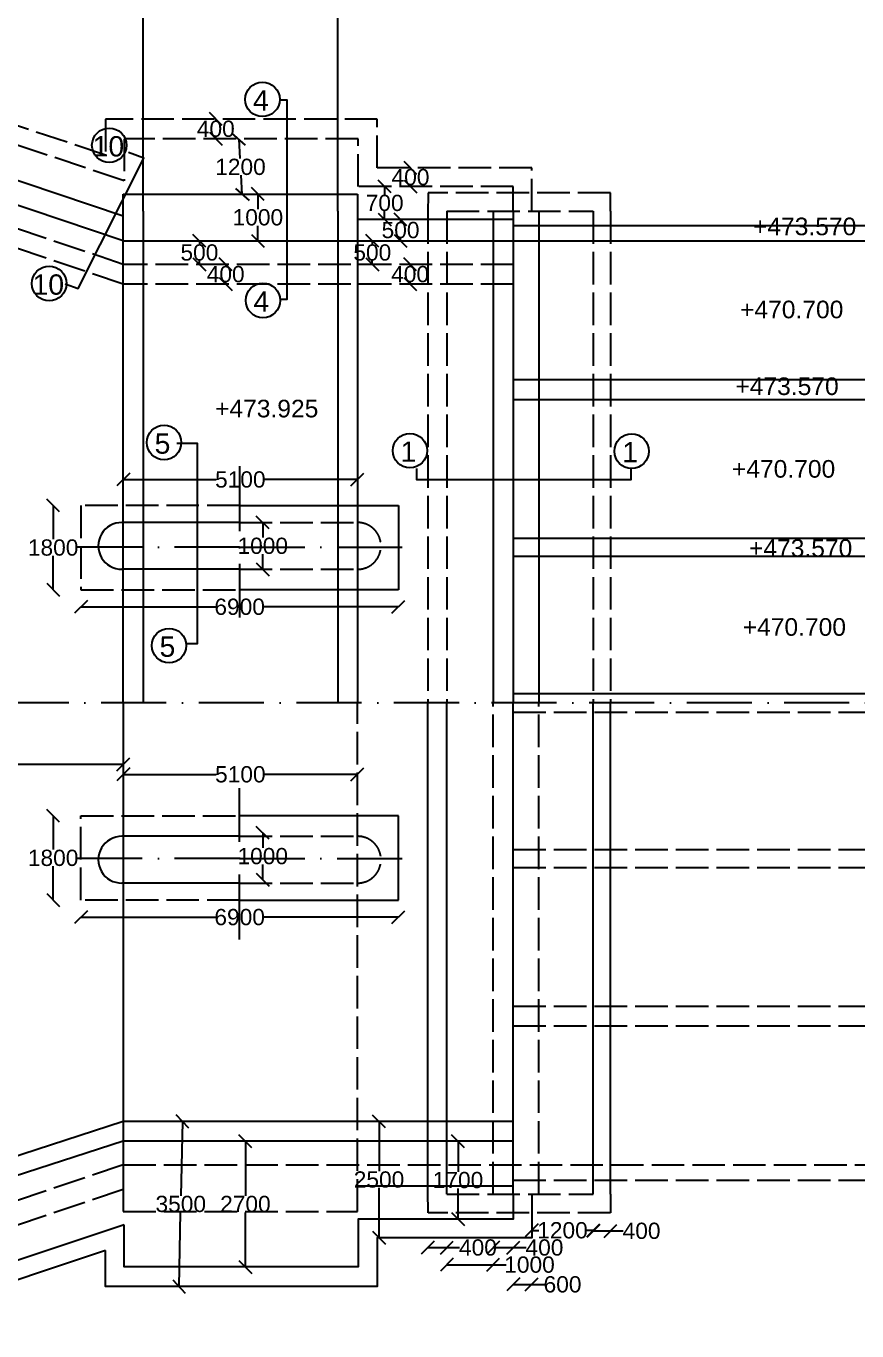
# Model space of a CAD drawing. Header units: millimetres. Extents: x 5124 to 6568637, y 2311 to 91879094.
# Drawn here: x 3345219 to 3351350, y 45935389 to 45945019 of the extents above; entities that cross this region are included whole.
import ezdxf

# ---------------------------------------------------------------- set-up
doc = ezdxf.new("R2010")
doc.units = ezdxf.units.MM
doc.header["$MEASUREMENT"] = 0
doc.linetypes.add('ACAD_ISO02W100', pattern=[15, 12, -3])
doc.linetypes.add('ACAD_ISO10W100', pattern=[18, 12, -3, 0, -3])
for name, color, linetype in [('DIMENSION', 7, 'Continuous'), ('DRAWING', 7, 'Continuous'), ('TEXT', 7, 'Continuous')]:
    doc.layers.add(name, color=color, linetype=linetype)
doc.styles.get("Standard").update_dxf_attribs({"font": 'arial.ttf', "height": 120})
doc.dimstyles.get("Standard").update_dxf_attribs({"dimtxt": 200, "dimasz": 110, "dimexe": 0.18, "dimexo": 0.0625, "dimgap": 0.09, "dimtad": 0, "dimtih": 1, "dimtoh": 1, "dimdec": 0, "dimzin": 0, "dimdsep": 46, "dimtxsty": 'Standard', "dimblk": 'OBLIQUE', "dimcen": 0.09, "dimse1": 1, "dimse2": 1, "dimadec": 0, "dimazin": 0, "dimtfac": 1, "dimtdec": 0, "dimtofl": 0, "dimtmove": 0, "dimatfit": 3, "dimfxl": 1, "dimtolj": 1, "dimtzin": 0, "dimarcsym": 0})

# ---------------------------------------------------------------- blocks, each defined once
blk = doc.blocks.new('_Oblique')
at = {"color": 0, "linetype": 'ByBlock', "lineweight": -2}
blk.add_line((-0.5, -0.5), (0.5, 0.5), dxfattribs=at)
blk = doc.blocks.new('*D137')
at = {"layer": 'Defpoints', "color": 0, "transparency": 16777216}
for p in [(3346619, 45944333.3), (3346631, 45944333.3), (3346631, 45944188.5)]:
    blk.add_point(p, dxfattribs=at)
at = {"layer": 'DIMENSION', "color": 0, "lineweight": -2, "transparency": 16777216}
for p, q in [((3346619, 45944333.3), (3346619, 45944322.2)), ((3346619, 45944188.5), (3346619, 45944199.5))]:
    blk.add_line(p, q, dxfattribs=at)
at = {"layer": 'DIMENSION', "color": 0, "lineweight": -2, "transparency": 16777216, "xscale": 95, "yscale": 95, "zscale": 95}
for p, rotation in [((3346619, 45944333.3), 90), ((3346619, 45944188.5), 270)]:
    blk.add_blockref('_Oblique', p, dxfattribs=dict(at, rotation=rotation))
at = {"layer": 'DIMENSION', "color": 0, "transparency": 16777216, "insert": (3346619, 45944260.9), "char_height": 120, "attachment_point": 5}
blk.add_mtext('\\A1;400', dxfattribs=at)
blk = doc.blocks.new('*D138')
at = {"layer": 'Defpoints', "color": 0, "transparency": 16777216}
for p in [(3346856, 45944188.5), (3346882.5, 45943780), (3346814.4, 45943775.6)]:
    blk.add_point(p, dxfattribs=at)
at = {"layer": 'DIMENSION', "color": 0, "lineweight": -2, "transparency": 16777216}
for p, q in [((3346787.9, 45944184.1), (3346797.2, 45944041.2)), ((3346814.4, 45943775.6), (3346805.1, 45943918.5))]:
    blk.add_line(p, q, dxfattribs=at)
at = {"layer": 'DIMENSION', "color": 0, "lineweight": -2, "transparency": 16777216, "xscale": 95, "yscale": 95, "zscale": 95}
for p, rotation in [((3346787.9, 45944184.1), 93.71166165534072), ((3346814.4, 45943775.6), 273.7116616553407)]:
    blk.add_blockref('_Oblique', p, dxfattribs=dict(at, rotation=rotation))
at = {"layer": 'DIMENSION', "color": 0, "transparency": 16777216, "insert": (3346801.1, 45943979.8), "char_height": 120, "attachment_point": 5}
blk.add_mtext('\\A1;1200', dxfattribs=at)
blk = doc.blocks.new('*D139')
at = {"layer": 'Defpoints', "color": 0, "transparency": 16777216}
for p in [(3346929.5, 45943780), (3346929.5, 45943434.8), (3346929.5, 45943434.8)]:
    blk.add_point(p, dxfattribs=at)
at = {"layer": 'DIMENSION', "color": 0, "lineweight": -2, "transparency": 16777216}
for p, q in [((3346929.5, 45943780), (3346929.5, 45943668.8)), ((3346929.5, 45943434.8), (3346929.5, 45943546.1))]:
    blk.add_line(p, q, dxfattribs=at)
at = {"layer": 'DIMENSION', "color": 0, "lineweight": -2, "transparency": 16777216, "xscale": 95, "yscale": 95, "zscale": 95}
for p, rotation in [((3346929.5, 45943780), 90), ((3346929.5, 45943434.8), 270)]:
    blk.add_blockref('_Oblique', p, dxfattribs=dict(at, rotation=rotation))
at = {"layer": 'DIMENSION', "color": 0, "transparency": 16777216, "insert": (3346929.5, 45943607.4), "char_height": 120, "attachment_point": 5}
blk.add_mtext('\\A1;1000', dxfattribs=at)
blk = doc.blocks.new('*D140')
at = {"layer": 'Defpoints', "color": 0, "transparency": 16777216}
for p in [(3346498, 45943434.8), (3346498, 45943260.8), (3346498, 45943260.8)]:
    blk.add_point(p, dxfattribs=at)
at = {"layer": 'DIMENSION', "color": 0, "lineweight": -2, "transparency": 16777216}
for p, q in [((3346498, 45943434.8), (3346498, 45943409.2)), ((3346498, 45943260.8), (3346498, 45943286.5))]:
    blk.add_line(p, q, dxfattribs=at)
at = {"layer": 'DIMENSION', "color": 0, "lineweight": -2, "transparency": 16777216, "xscale": 95, "yscale": 95, "zscale": 95}
for p, rotation in [((3346498, 45943434.8), 90), ((3346498, 45943260.8), 270)]:
    blk.add_blockref('_Oblique', p, dxfattribs=dict(at, rotation=rotation))
at = {"layer": 'DIMENSION', "color": 0, "transparency": 16777216, "insert": (3346498, 45943347.8), "char_height": 120, "attachment_point": 5}
blk.add_mtext('\\A1;500', dxfattribs=at)
blk = doc.blocks.new('*D141')
at = {"layer": 'Defpoints', "color": 0, "transparency": 16777216}
for p in [(3346692, 45943260.8), (3346692, 45943115.4), (3346692, 45943115.4)]:
    blk.add_point(p, dxfattribs=at)
at = {"layer": 'DIMENSION', "color": 0, "lineweight": -2, "transparency": 16777216}
for p, q in [((3346692, 45943260.8), (3346692, 45943249.5)), ((3346692, 45943115.4), (3346692, 45943126.8))]:
    blk.add_line(p, q, dxfattribs=at)
at = {"layer": 'DIMENSION', "color": 0, "lineweight": -2, "transparency": 16777216, "xscale": 95, "yscale": 95, "zscale": 95}
for p, rotation in [((3346692, 45943260.8), 90), ((3346692, 45943115.4), 270)]:
    blk.add_blockref('_Oblique', p, dxfattribs=dict(at, rotation=rotation))
at = {"layer": 'DIMENSION', "color": 0, "transparency": 16777216, "insert": (3346692, 45943188.1), "char_height": 120, "attachment_point": 5}
blk.add_mtext('\\A1;400', dxfattribs=at)
blk = doc.blocks.new('*D142')
at = {"layer": 'Defpoints', "color": 0, "transparency": 16777216}
for p in [(3348056, 45943972.7), (3348056, 45943972.7), (3348056, 45943835.3)]:
    blk.add_point(p, dxfattribs=at)
at = {"layer": 'DIMENSION', "color": 0, "lineweight": -2, "transparency": 16777216}
for p, q in [((3348056, 45943972.7), (3348056, 45943965.3)), ((3348056, 45943835.3), (3348056, 45943842.6))]:
    blk.add_line(p, q, dxfattribs=at)
at = {"layer": 'DIMENSION', "color": 0, "lineweight": -2, "transparency": 16777216, "xscale": 95, "yscale": 95, "zscale": 95}
for p, rotation in [((3348056, 45943972.7), 90), ((3348056, 45943835.3), 270)]:
    blk.add_blockref('_Oblique', p, dxfattribs=dict(at, rotation=rotation))
at = {"layer": 'DIMENSION', "color": 0, "transparency": 16777216, "insert": (3348056, 45943904), "char_height": 120, "attachment_point": 5}
blk.add_mtext('\\A1;400', dxfattribs=at)
blk = doc.blocks.new('*D143')
at = {"layer": 'Defpoints', "color": 0, "transparency": 16777216}
for p in [(3347774.5, 45943835.3), (3347774.5, 45943592.1), (3347865, 45943592.1)]:
    blk.add_point(p, dxfattribs=at)
at = {"layer": 'DIMENSION', "color": 0, "lineweight": -2, "transparency": 16777216}
for p, q in [((3347865, 45943835.3), (3347865, 45943775)), ((3347865, 45943592.1), (3347865, 45943652.3))]:
    blk.add_line(p, q, dxfattribs=at)
at = {"layer": 'DIMENSION', "color": 0, "lineweight": -2, "transparency": 16777216, "xscale": 95, "yscale": 95, "zscale": 95}
for p, rotation in [((3347865, 45943835.3), 90), ((3347865, 45943592.1), 270)]:
    blk.add_blockref('_Oblique', p, dxfattribs=dict(at, rotation=rotation))
at = {"layer": 'DIMENSION', "color": 0, "transparency": 16777216, "insert": (3347865, 45943713.7), "char_height": 120, "attachment_point": 5}
blk.add_mtext('\\A1;700', dxfattribs=at)
blk = doc.blocks.new('*D144')
at = {"layer": 'Defpoints', "color": 0, "transparency": 16777216}
for p in [(3347982.5, 45943592.1), (3347982.5, 45943434.8), (3347982.5, 45943434.8)]:
    blk.add_point(p, dxfattribs=at)
at = {"layer": 'DIMENSION', "color": 0, "lineweight": -2, "transparency": 16777216}
for p, q in [((3347982.5, 45943592.1), (3347982.5, 45943574.8)), ((3347982.5, 45943434.8), (3347982.5, 45943452.1))]:
    blk.add_line(p, q, dxfattribs=at)
at = {"layer": 'DIMENSION', "color": 0, "lineweight": -2, "transparency": 16777216, "xscale": 95, "yscale": 95, "zscale": 95}
for p, rotation in [((3347982.5, 45943592.1), 90), ((3347982.5, 45943434.8), 270)]:
    blk.add_blockref('_Oblique', p, dxfattribs=dict(at, rotation=rotation))
at = {"layer": 'DIMENSION', "color": 0, "transparency": 16777216, "insert": (3347982.5, 45943513.4), "char_height": 120, "attachment_point": 5}
blk.add_mtext('\\A1;500', dxfattribs=at)
blk = doc.blocks.new('*D145')
at = {"layer": 'Defpoints', "color": 0, "transparency": 16777216}
for p in [(3347774, 45943434.8), (3347774, 45943260.8), (3347774, 45943260.8)]:
    blk.add_point(p, dxfattribs=at)
at = {"layer": 'DIMENSION', "color": 0, "lineweight": -2, "transparency": 16777216}
for p, q in [((3347774, 45943434.8), (3347774, 45943409.2)), ((3347774, 45943260.8), (3347774, 45943286.5))]:
    blk.add_line(p, q, dxfattribs=at)
at = {"layer": 'DIMENSION', "color": 0, "lineweight": -2, "transparency": 16777216, "xscale": 95, "yscale": 95, "zscale": 95}
for p, rotation in [((3347774, 45943434.8), 90), ((3347774, 45943260.8), 270)]:
    blk.add_blockref('_Oblique', p, dxfattribs=dict(at, rotation=rotation))
at = {"layer": 'DIMENSION', "color": 0, "transparency": 16777216, "insert": (3347774, 45943347.8), "char_height": 120, "attachment_point": 5}
blk.add_mtext('\\A1;500', dxfattribs=at)
blk = doc.blocks.new('*D146')
at = {"layer": 'Defpoints', "color": 0, "transparency": 16777216}
for p in [(3348053, 45943260.8), (3348053, 45943115.4), (3348053, 45943115.4)]:
    blk.add_point(p, dxfattribs=at)
at = {"layer": 'DIMENSION', "color": 0, "lineweight": -2, "transparency": 16777216}
for p, q in [((3348053, 45943260.8), (3348053, 45943249.5)), ((3348053, 45943115.4), (3348053, 45943126.8))]:
    blk.add_line(p, q, dxfattribs=at)
at = {"layer": 'DIMENSION', "color": 0, "lineweight": -2, "transparency": 16777216, "xscale": 95, "yscale": 95, "zscale": 95}
for p, rotation in [((3348053, 45943260.8), 90), ((3348053, 45943115.4), 270)]:
    blk.add_blockref('_Oblique', p, dxfattribs=dict(at, rotation=rotation))
at = {"layer": 'DIMENSION', "color": 0, "transparency": 16777216, "insert": (3348053, 45943188.1), "char_height": 120, "attachment_point": 5}
blk.add_mtext('\\A1;400', dxfattribs=at)
blk = doc.blocks.new('*D147')
at = {"layer": 'Defpoints', "color": 0, "transparency": 16777216}
for p in [(3345936.1, 45941689), (3347663.9, 45941689), (3347663.9, 45941672.5)]:
    blk.add_point(p, dxfattribs=at)
at = {"layer": 'DIMENSION', "color": 0, "lineweight": -2, "transparency": 16777216}
for p, q in [((3345936.1, 45941672.5), (3346620.9, 45941672.5)), ((3347663.9, 45941672.5), (3346979.1, 45941672.5))]:
    blk.add_line(p, q, dxfattribs=at)
at = {"layer": 'DIMENSION', "color": 0, "lineweight": -2, "transparency": 16777216, "xscale": 95, "yscale": 95, "zscale": 95, "rotation": 180}
blk.add_blockref('_Oblique', (3345936.1, 45941672.5), dxfattribs=at)
at = {"layer": 'DIMENSION', "color": 0, "lineweight": -2, "transparency": 16777216, "xscale": 95, "yscale": 95, "zscale": 95}
blk.add_blockref('_Oblique', (3347663.9, 45941672.5), dxfattribs=at)
at = {"layer": 'DIMENSION', "color": 0, "transparency": 16777216, "insert": (3346800, 45941672.5), "char_height": 120, "attachment_point": 5}
blk.add_mtext('\\A1;5100', dxfattribs=at)
blk = doc.blocks.new('*D148')
at = {"layer": 'Defpoints', "color": 0, "transparency": 16777216}
for p in [(3346965.5, 45941355.4), (3346965.5, 45941010.3), (3346965.5, 45941010.3)]:
    blk.add_point(p, dxfattribs=at)
at = {"layer": 'DIMENSION', "color": 0, "lineweight": -2, "transparency": 16777216}
for p, q in [((3346965.5, 45941355.4), (3346965.5, 45941244.2)), ((3346965.5, 45941010.3), (3346965.5, 45941121.5))]:
    blk.add_line(p, q, dxfattribs=at)
at = {"layer": 'DIMENSION', "color": 0, "lineweight": -2, "transparency": 16777216, "xscale": 95, "yscale": 95, "zscale": 95}
for p, rotation in [((3346965.5, 45941355.4), 90), ((3346965.5, 45941010.3), 270)]:
    blk.add_blockref('_Oblique', p, dxfattribs=dict(at, rotation=rotation))
at = {"layer": 'DIMENSION', "color": 0, "transparency": 16777216, "insert": (3346965.5, 45941182.8), "char_height": 120, "attachment_point": 5}
blk.add_mtext('\\A1;1000', dxfattribs=at)
blk = doc.blocks.new('*D149')
at = {"layer": 'Defpoints', "color": 0, "transparency": 16777216}
for p in [(3345623.8, 45941480.7), (3345418.5, 45940859.4), (3345623.8, 45940859.4)]:
    blk.add_point(p, dxfattribs=at)
at = {"layer": 'DIMENSION', "color": 0, "lineweight": -2, "transparency": 16777216}
for p, q in [((3345418.5, 45941480.7), (3345418.5, 45941231.4)), ((3345418.5, 45940859.4), (3345418.5, 45941108.7))]:
    blk.add_line(p, q, dxfattribs=at)
at = {"layer": 'DIMENSION', "color": 0, "lineweight": -2, "transparency": 16777216, "xscale": 95, "yscale": 95, "zscale": 95}
for p, rotation in [((3345418.5, 45941480.7), 90), ((3345418.5, 45940859.4), 270)]:
    blk.add_blockref('_Oblique', p, dxfattribs=dict(at, rotation=rotation))
at = {"layer": 'DIMENSION', "color": 0, "transparency": 16777216, "insert": (3345418.5, 45941170.1), "char_height": 120, "attachment_point": 5}
blk.add_mtext('\\A1;1800', dxfattribs=at)
blk = doc.blocks.new('*D150')
at = {"layer": 'Defpoints', "color": 0, "transparency": 16777216}
for p in [(3345623.8, 45940859.4), (3347966.1, 45940859.4), (3347966.1, 45940733)]:
    blk.add_point(p, dxfattribs=at)
at = {"layer": 'DIMENSION', "color": 0, "lineweight": -2, "transparency": 16777216}
for p, q in [((3345623.8, 45940733), (3346615.6, 45940733)), ((3347966.1, 45940733), (3346974.4, 45940733))]:
    blk.add_line(p, q, dxfattribs=at)
at = {"layer": 'DIMENSION', "color": 0, "lineweight": -2, "transparency": 16777216, "xscale": 95, "yscale": 95, "zscale": 95, "rotation": 180}
blk.add_blockref('_Oblique', (3345623.8, 45940733), dxfattribs=at)
at = {"layer": 'DIMENSION', "color": 0, "lineweight": -2, "transparency": 16777216, "xscale": 95, "yscale": 95, "zscale": 95}
blk.add_blockref('_Oblique', (3347966.1, 45940733), dxfattribs=at)
at = {"layer": 'DIMENSION', "color": 0, "transparency": 16777216, "insert": (3346795, 45940733), "char_height": 120, "attachment_point": 5}
blk.add_mtext('\\A1;6900', dxfattribs=at)
blk = doc.blocks.new('*D151')
at = {"layer": 'Defpoints', "color": 0, "transparency": 16777216}
for p in [(3345936.1, 45939496.5), (3347663.9, 45939496.5), (3347663.9, 45939496.5)]:
    blk.add_point(p, dxfattribs=at)
at = {"layer": 'DIMENSION', "color": 0, "lineweight": -2, "transparency": 16777216}
for p, q in [((3345936.1, 45939496.5), (3346620.9, 45939496.5)), ((3347663.9, 45939496.5), (3346979.1, 45939496.5))]:
    blk.add_line(p, q, dxfattribs=at)
at = {"layer": 'DIMENSION', "color": 0, "lineweight": -2, "transparency": 16777216, "xscale": 95, "yscale": 95, "zscale": 95, "rotation": 180}
blk.add_blockref('_Oblique', (3345936.1, 45939496.5), dxfattribs=at)
at = {"layer": 'DIMENSION', "color": 0, "lineweight": -2, "transparency": 16777216, "xscale": 95, "yscale": 95, "zscale": 95}
blk.add_blockref('_Oblique', (3347663.9, 45939496.5), dxfattribs=at)
at = {"layer": 'DIMENSION', "color": 0, "transparency": 16777216, "insert": (3346800, 45939496.5), "char_height": 120, "attachment_point": 5}
blk.add_mtext('\\A1;5100', dxfattribs=at)
blk = doc.blocks.new('*D152')
at = {"layer": 'Defpoints', "color": 0, "transparency": 16777216}
for p in [(3341880.8, 45940024.9), (3345936.1, 45940024.9), (3345936.1, 45939570)]:
    blk.add_point(p, dxfattribs=at)
at = {"layer": 'DIMENSION', "color": 0, "lineweight": -2, "transparency": 16777216}
for p, q in [((3341880.8, 45939570), (3343688.4, 45939570)), ((3345936.1, 45939570), (3344128.5, 45939570))]:
    blk.add_line(p, q, dxfattribs=at)
at = {"layer": 'DIMENSION', "color": 0, "lineweight": -2, "transparency": 16777216, "xscale": 95, "yscale": 95, "zscale": 95, "rotation": 180}
blk.add_blockref('_Oblique', (3341880.8, 45939570), dxfattribs=at)
at = {"layer": 'DIMENSION', "color": 0, "lineweight": -2, "transparency": 16777216, "xscale": 95, "yscale": 95, "zscale": 95}
blk.add_blockref('_Oblique', (3345936.1, 45939570), dxfattribs=at)
at = {"layer": 'DIMENSION', "color": 0, "transparency": 16777216, "insert": (3343908.5, 45939570), "char_height": 120, "attachment_point": 5}
blk.add_mtext('\\A1;12000', dxfattribs=at)
blk = doc.blocks.new('*D162')
at = {"layer": 'Defpoints', "color": 0, "transparency": 16777216}
for p in [(3346373, 45936934.3), (3346347, 45935716.5), (3346347.5, 45935716.5)]:
    blk.add_point(p, dxfattribs=at)
at = {"layer": 'DIMENSION', "color": 0, "lineweight": -2, "transparency": 16777216}
for p, q in [((3346373.5, 45936934.3), (3346361.8, 45936386.8)), ((3346347.5, 45935716.5), (3346359.2, 45936264))]:
    blk.add_line(p, q, dxfattribs=at)
at = {"layer": 'DIMENSION', "color": 0, "lineweight": -2, "transparency": 16777216, "xscale": 95, "yscale": 95, "zscale": 95}
for p, rotation in [((3346373.5, 45936934.3), 88.77696439411774), ((3346347.5, 45935716.5), 268.7769643941178)]:
    blk.add_blockref('_Oblique', p, dxfattribs=dict(at, rotation=rotation))
at = {"layer": 'DIMENSION', "color": 0, "transparency": 16777216, "insert": (3346360.5, 45936325.4), "char_height": 120, "attachment_point": 5}
blk.add_mtext('\\A1;3500', dxfattribs=at)
blk = doc.blocks.new('*D163')
at = {"layer": 'Defpoints', "color": 0, "transparency": 16777216}
for p in [(3346791, 45936788.9), (3346791, 45935861.2), (3346837.5, 45935861.2)]:
    blk.add_point(p, dxfattribs=at)
at = {"layer": 'DIMENSION', "color": 0, "lineweight": -2, "transparency": 16777216}
for p, q in [((3346837.5, 45936788.9), (3346837.5, 45936386.4)), ((3346837.5, 45935861.2), (3346837.5, 45936263.7))]:
    blk.add_line(p, q, dxfattribs=at)
at = {"layer": 'DIMENSION', "color": 0, "lineweight": -2, "transparency": 16777216, "xscale": 95, "yscale": 95, "zscale": 95}
for p, rotation in [((3346837.5, 45936788.9), 90), ((3346837.5, 45935861.2), 270)]:
    blk.add_blockref('_Oblique', p, dxfattribs=dict(at, rotation=rotation))
at = {"layer": 'DIMENSION', "color": 0, "transparency": 16777216, "insert": (3346837.5, 45936325.1), "char_height": 120, "attachment_point": 5}
blk.add_mtext('\\A1;2700', dxfattribs=at)
blk = doc.blocks.new('*D164')
at = {"layer": 'Defpoints', "color": 0, "transparency": 16777216}
for p in [(3347810.2, 45936934.3), (3347823.5, 45936934.3), (3347810.2, 45936077.1)]:
    blk.add_point(p, dxfattribs=at)
at = {"layer": 'DIMENSION', "color": 0, "lineweight": -2, "transparency": 16777216}
for p, q in [((3347823.5, 45936934.3), (3347823.5, 45936567.1)), ((3347823.5, 45936077.1), (3347823.5, 45936444.3))]:
    blk.add_line(p, q, dxfattribs=at)
at = {"layer": 'DIMENSION', "color": 0, "lineweight": -2, "transparency": 16777216, "xscale": 95, "yscale": 95, "zscale": 95}
for p, rotation in [((3347823.5, 45936934.3), 90), ((3347823.5, 45936077.1), 270)]:
    blk.add_blockref('_Oblique', p, dxfattribs=dict(at, rotation=rotation))
at = {"layer": 'DIMENSION', "color": 0, "transparency": 16777216, "insert": (3347823.5, 45936505.7), "char_height": 120, "attachment_point": 5}
blk.add_mtext('\\A1;2500', dxfattribs=at)
blk = doc.blocks.new('*D165')
at = {"layer": 'Defpoints', "color": 0, "transparency": 16777216}
for p in [(3348183.3, 45936788.9), (3348183.3, 45936214.4), (3348406.5, 45936214.4)]:
    blk.add_point(p, dxfattribs=at)
at = {"layer": 'DIMENSION', "color": 0, "lineweight": -2, "transparency": 16777216}
for p, q in [((3348406.5, 45936788.9), (3348406.5, 45936563)), ((3348406.5, 45936214.4), (3348406.5, 45936440.3))]:
    blk.add_line(p, q, dxfattribs=at)
at = {"layer": 'DIMENSION', "color": 0, "lineweight": -2, "transparency": 16777216, "xscale": 95, "yscale": 95, "zscale": 95}
for p, rotation in [((3348406.5, 45936788.9), 90), ((3348406.5, 45936214.4), 270)]:
    blk.add_blockref('_Oblique', p, dxfattribs=dict(at, rotation=rotation))
at = {"layer": 'DIMENSION', "color": 0, "transparency": 16777216, "insert": (3348406.5, 45936501.7), "char_height": 120, "attachment_point": 5}
blk.add_mtext('\\A1;1700', dxfattribs=at)
blk = doc.blocks.new('*D166')
at = {"layer": 'Defpoints', "color": 0, "transparency": 16777216}
for p in [(3348183.3, 45936397.3), (3348323.6, 45936397.3), (3348323.6, 45936004)]:
    blk.add_point(p, dxfattribs=at)
at = {"layer": 'DIMENSION', "color": 0, "lineweight": -2, "transparency": 16777216}
for p, q in [((3348183.3, 45936004), (3348323.6, 45936004)), ((3348323.6, 45936004), (3348418.6, 45936004))]:
    blk.add_line(p, q, dxfattribs=at)
at = {"layer": 'DIMENSION', "color": 0, "lineweight": -2, "transparency": 16777216, "xscale": 95, "yscale": 95, "zscale": 95, "rotation": 180}
blk.add_blockref('_Oblique', (3348183.3, 45936004), dxfattribs=at)
at = {"layer": 'DIMENSION', "color": 0, "lineweight": -2, "transparency": 16777216, "xscale": 95, "yscale": 95, "zscale": 95}
blk.add_blockref('_Oblique', (3348323.6, 45936004), dxfattribs=at)
at = {"layer": 'DIMENSION', "color": 0, "transparency": 16777216, "insert": (3348553.4, 45936004), "char_height": 120, "attachment_point": 5}
blk.add_mtext('\\A1;400', dxfattribs=at)
blk = doc.blocks.new('*D167')
at = {"layer": 'Defpoints', "color": 0, "transparency": 16777216}
for p in [(3348323.6, 45936397.3), (3348665.7, 45936397.3), (3348665.7, 45935877.5)]:
    blk.add_point(p, dxfattribs=at)
at = {"layer": 'DIMENSION', "color": 0, "lineweight": -2, "transparency": 16777216}
for p, q in [((3348323.6, 45935877.5), (3348665.7, 45935877.5)), ((3348665.7, 45935877.5), (3348760.7, 45935877.5))]:
    blk.add_line(p, q, dxfattribs=at)
at = {"layer": 'DIMENSION', "color": 0, "lineweight": -2, "transparency": 16777216, "xscale": 95, "yscale": 95, "zscale": 95, "rotation": 180}
blk.add_blockref('_Oblique', (3348323.6, 45935877.5), dxfattribs=at)
at = {"layer": 'DIMENSION', "color": 0, "lineweight": -2, "transparency": 16777216, "xscale": 95, "yscale": 95, "zscale": 95}
blk.add_blockref('_Oblique', (3348665.7, 45935877.5), dxfattribs=at)
at = {"layer": 'DIMENSION', "color": 0, "transparency": 16777216, "insert": (3348934.1, 45935877.5), "char_height": 120, "attachment_point": 5}
blk.add_mtext('\\A1;1000', dxfattribs=at)
blk = doc.blocks.new('*D168')
at = {"layer": 'Defpoints', "color": 0, "transparency": 16777216}
for p in [(3348665.7, 45936397.3), (3348814.7, 45936397.3), (3348814.7, 45936004)]:
    blk.add_point(p, dxfattribs=at)
at = {"layer": 'DIMENSION', "color": 0, "lineweight": -2, "transparency": 16777216}
for p, q in [((3348665.7, 45936004), (3348814.7, 45936004)), ((3348814.7, 45936004), (3348909.7, 45936004))]:
    blk.add_line(p, q, dxfattribs=at)
at = {"layer": 'DIMENSION', "color": 0, "lineweight": -2, "transparency": 16777216, "xscale": 95, "yscale": 95, "zscale": 95, "rotation": 180}
blk.add_blockref('_Oblique', (3348665.7, 45936004), dxfattribs=at)
at = {"layer": 'DIMENSION', "color": 0, "lineweight": -2, "transparency": 16777216, "xscale": 95, "yscale": 95, "zscale": 95}
blk.add_blockref('_Oblique', (3348814.7, 45936004), dxfattribs=at)
at = {"layer": 'DIMENSION', "color": 0, "transparency": 16777216, "insert": (3349044.6, 45936004), "char_height": 120, "attachment_point": 5}
blk.add_mtext('\\A1;400', dxfattribs=at)
blk = doc.blocks.new('*D169')
at = {"layer": 'Defpoints', "color": 0, "transparency": 16777216}
for p in [(3348814.7, 45936214.4), (3348950.1, 45936214.4), (3348950.1, 45935732)]:
    blk.add_point(p, dxfattribs=at)
at = {"layer": 'DIMENSION', "color": 0, "lineweight": -2, "transparency": 16777216}
for p, q in [((3348814.7, 45935732), (3348950.1, 45935732)), ((3348950.1, 45935732), (3349045.1, 45935732))]:
    blk.add_line(p, q, dxfattribs=at)
at = {"layer": 'DIMENSION', "color": 0, "lineweight": -2, "transparency": 16777216, "xscale": 95, "yscale": 95, "zscale": 95, "rotation": 180}
blk.add_blockref('_Oblique', (3348814.7, 45935732), dxfattribs=at)
at = {"layer": 'DIMENSION', "color": 0, "lineweight": -2, "transparency": 16777216, "xscale": 95, "yscale": 95, "zscale": 95}
blk.add_blockref('_Oblique', (3348950.1, 45935732), dxfattribs=at)
at = {"layer": 'DIMENSION', "color": 0, "transparency": 16777216, "insert": (3349177.9, 45935732), "char_height": 120, "attachment_point": 5}
blk.add_mtext('\\A1;600', dxfattribs=at)
blk = doc.blocks.new('*D170')
at = {"layer": 'Defpoints', "color": 0, "transparency": 16777216}
for p in [(3349404.6, 45936397.3), (3348950.1, 45936077.1), (3349404.6, 45936131)]:
    blk.add_point(p, dxfattribs=at)
at = {"layer": 'DIMENSION', "color": 0, "lineweight": -2, "transparency": 16777216}
for p, q in [((3348950.1, 45936131), (3349003.9, 45936131)), ((3349404.6, 45936131), (3349350.8, 45936131))]:
    blk.add_line(p, q, dxfattribs=at)
at = {"layer": 'DIMENSION', "color": 0, "lineweight": -2, "transparency": 16777216, "xscale": 95, "yscale": 95, "zscale": 95, "rotation": 180}
blk.add_blockref('_Oblique', (3348950.1, 45936131), dxfattribs=at)
at = {"layer": 'DIMENSION', "color": 0, "lineweight": -2, "transparency": 16777216, "xscale": 95, "yscale": 95, "zscale": 95}
blk.add_blockref('_Oblique', (3349404.6, 45936131), dxfattribs=at)
at = {"layer": 'DIMENSION', "color": 0, "transparency": 16777216, "insert": (3349177.4, 45936131), "char_height": 120, "attachment_point": 5}
blk.add_mtext('\\A1;1200', dxfattribs=at)
blk = doc.blocks.new('*D171')
at = {"layer": 'Defpoints', "color": 0, "transparency": 16777216}
for p in [(3349531.4, 45936260.4), (3349404.6, 45936131), (3349531.4, 45936127)]:
    blk.add_point(p, dxfattribs=at)
at = {"layer": 'DIMENSION', "color": 0, "lineweight": -2, "transparency": 16777216}
for p, q in [((3349404.6, 45936127), (3349531.4, 45936127)), ((3349531.4, 45936127), (3349626.4, 45936127))]:
    blk.add_line(p, q, dxfattribs=at)
at = {"layer": 'DIMENSION', "color": 0, "lineweight": -2, "transparency": 16777216, "xscale": 95, "yscale": 95, "zscale": 95, "rotation": 180}
blk.add_blockref('_Oblique', (3349404.6, 45936127), dxfattribs=at)
at = {"layer": 'DIMENSION', "color": 0, "lineweight": -2, "transparency": 16777216, "xscale": 95, "yscale": 95, "zscale": 95}
blk.add_blockref('_Oblique', (3349531.4, 45936127), dxfattribs=at)
at = {"layer": 'DIMENSION', "color": 0, "transparency": 16777216, "insert": (3349761.2, 45936127), "char_height": 120, "attachment_point": 5}
blk.add_mtext('\\A1;400', dxfattribs=at)
blk = doc.blocks.new('*D248')
at = {"layer": 'Defpoints', "color": 0, "transparency": 16777216}
for p in [(3346965.5, 45939065), (3346965.5, 45938719.9), (3346965.5, 45938719.9)]:
    blk.add_point(p, dxfattribs=at)
at = {"layer": 'DIMENSION', "color": 0, "lineweight": -2, "transparency": 16777216}
for p, q in [((3346965.5, 45939065), (3346965.5, 45938953.8)), ((3346965.5, 45938719.9), (3346965.5, 45938831.1))]:
    blk.add_line(p, q, dxfattribs=at)
at = {"layer": 'DIMENSION', "color": 0, "lineweight": -2, "transparency": 16777216, "xscale": 95, "yscale": 95, "zscale": 95}
for p, rotation in [((3346965.5, 45939065), 90), ((3346965.5, 45938719.9), 270)]:
    blk.add_blockref('_Oblique', p, dxfattribs=dict(at, rotation=rotation))
at = {"layer": 'DIMENSION', "color": 0, "transparency": 16777216, "insert": (3346965.5, 45938892.5), "char_height": 120, "attachment_point": 5}
blk.add_mtext('\\A1;1000', dxfattribs=at)
blk = doc.blocks.new('*D249')
at = {"layer": 'Defpoints', "color": 0, "transparency": 16777216}
for p in [(3345623.8, 45939190.3), (3345418.5, 45938569.1), (3345623.8, 45938569.1)]:
    blk.add_point(p, dxfattribs=at)
at = {"layer": 'DIMENSION', "color": 0, "lineweight": -2, "transparency": 16777216}
for p, q in [((3345418.5, 45939190.3), (3345418.5, 45938941)), ((3345418.5, 45938569.1), (3345418.5, 45938818.3))]:
    blk.add_line(p, q, dxfattribs=at)
at = {"layer": 'DIMENSION', "color": 0, "lineweight": -2, "transparency": 16777216, "xscale": 95, "yscale": 95, "zscale": 95}
for p, rotation in [((3345418.5, 45939190.3), 90), ((3345418.5, 45938569.1), 270)]:
    blk.add_blockref('_Oblique', p, dxfattribs=dict(at, rotation=rotation))
at = {"layer": 'DIMENSION', "color": 0, "transparency": 16777216, "insert": (3345418.5, 45938879.7), "char_height": 120, "attachment_point": 5}
blk.add_mtext('\\A1;1800', dxfattribs=at)
blk = doc.blocks.new('*D250')
at = {"layer": 'Defpoints', "color": 0, "transparency": 16777216}
for p in [(3345623.8, 45938569.1), (3347966.1, 45938569.1), (3347966.1, 45938442.6)]:
    blk.add_point(p, dxfattribs=at)
at = {"layer": 'DIMENSION', "color": 0, "lineweight": -2, "transparency": 16777216}
for p, q in [((3345623.8, 45938442.6), (3346615.6, 45938442.6)), ((3347966.1, 45938442.6), (3346974.4, 45938442.6))]:
    blk.add_line(p, q, dxfattribs=at)
at = {"layer": 'DIMENSION', "color": 0, "lineweight": -2, "transparency": 16777216, "xscale": 95, "yscale": 95, "zscale": 95, "rotation": 180}
blk.add_blockref('_Oblique', (3345623.8, 45938442.6), dxfattribs=at)
at = {"layer": 'DIMENSION', "color": 0, "lineweight": -2, "transparency": 16777216, "xscale": 95, "yscale": 95, "zscale": 95}
blk.add_blockref('_Oblique', (3347966.1, 45938442.6), dxfattribs=at)
at = {"layer": 'DIMENSION', "color": 0, "transparency": 16777216, "insert": (3346795, 45938442.6), "char_height": 120, "attachment_point": 5}
blk.add_mtext('\\A1;6900', dxfattribs=at)

msp = doc.modelspace()

# ---------------------------------------------------------------- linework, layer by layer
at = {"layer": 'DIMENSION'}
for points in [[(3347090.5, 45944474), (3347143.5, 45944474), (3347143.5, 45943001.5), (3347098.5, 45943001.5)], [(3345507, 45943117.5), (3345602.5, 45943082), (3346089, 45944045.5), (3345973.5, 45944087.5)], [(3346398, 45940461.5), (3346483.5, 45940461.5), (3346483.5, 45941938), (3346330.5, 45941938)], [(3348100, 45941753), (3348100, 45941672), (3349685.5, 45941672), (3349685.5, 45941756.5)]]:
    msp.add_lwpolyline(points, dxfattribs=at)
at = {"layer": 'DRAWING'}
for p, q in [((3345936.1, 45943780), (3347663.9, 45943780)), ((3345936.1, 45940024.9), (3345936.1, 45943780)), ((3347663.9, 45943780), (3347663.9, 45940024.9)), ((3346795, 45941480.7), (3347966.1, 45941480.7)), ((3347966.1, 45941480.7), (3347966.1, 45940859.4)), ((3347966.1, 45940859.4), (3346795, 45940859.4)), ((3345936.1, 45940024.9), (3345936.1, 45936269.7)), ((3347966.1, 45939190.3), (3346795, 45939190.3)), ((3347966.1, 45938569.1), (3347966.1, 45939190.3)), ((3346795, 45938569.1), (3347966.1, 45938569.1))]:
    msp.add_line(p, q, dxfattribs=at)
at = {"layer": 'DRAWING', "linetype": 'ACAD_ISO02W100', "ltscale": 20}
for p, q in [((3346795, 45941480.7), (3345623.8, 45941480.7)), ((3345623.8, 45941480.7), (3345623.8, 45940859.4)), ((3345623.8, 45940859.4), (3346795, 45940859.4)), ((3347663.9, 45936269.7), (3347663.9, 45940024.9)), ((3345623.8, 45938569.1), (3345623.8, 45939190.3)), ((3345623.8, 45939190.3), (3346795, 45939190.3)), ((3346795, 45938569.1), (3345623.8, 45938569.1)), ((3345936.1, 45936269.7), (3347663.9, 45936269.7))]:
    msp.add_line(p, q, dxfattribs=at)
at = {"layer": 'DRAWING'}
for points in [[(3346083.3, 45943652.5), (3346083.3, 45949523.5), (3347055, 45953874.2)], [(3347520.3, 45943652.5), (3347520.3, 45949523.5), (3348491.9, 45953874.2)], [(3345936.1, 45943617.5), (3342052.9, 45944924.1)], [(3345936.1, 45943434.8), (3341880.8, 45944799.3)], [(3346083.3, 45943652.5), (3346083.3, 45940024.9)], [(3347520.3, 45943652.5), (3347520.3, 45940024.9)], [(3348814.7, 45943592.1), (3347663.9, 45943592.1)], [(3348665.7, 45943652.5), (3348665.7, 45940024.9)], [(3348814.7, 45943652.5), (3348814.7, 45940024.9)], [(3349003.9, 45943652.5), (3349003.9, 45940024.9)], [(3348814.7, 45943547.9), (3359935.5, 45943547.9)], [(3345936.1, 45943434.8), (3359935.5, 45943434.8)], [(3348814.7, 45942409.9), (3359935.5, 45942409.9)], [(3348814.7, 45942264.6), (3359935.5, 45942264.6)], [(3346795, 45941355.4), (3345926, 45941355.4)], [(3348814.7, 45941239.5), (3359935.5, 45941239.5)], [(3348814.7, 45941107.6), (3359935.5, 45941107.6)], [(3346795, 45941010.3), (3345926, 45941010.3)], [(3345805.8, 45935982.9), (3342415.6, 45934851.9), (3342415.6, 45933617.5), (3341574.2, 45933617.5), (3341574.2, 45940024.9)], [(3348183.3, 45936397.3), (3348183.3, 45940024.9)], [(3348323.6, 45936397.3), (3348323.6, 45940024.9)], [(3348814.7, 45940094.4), (3359935.5, 45940094.4)], [(3348814.7, 45936397.3), (3348814.7, 45940024.9)], [(3349404.6, 45936397.3), (3349404.6, 45940024.9)], [(3349531.4, 45936397.3), (3349531.4, 45940024.9)], [(3346795, 45939039.5), (3345926, 45939039.5)], [(3346795, 45938694.3), (3345926, 45938694.3)], [(3345936.1, 45936934.3), (3341574.2, 45935516)], [(3348814.7, 45936934.3), (3345936.1, 45936934.3)], [(3345936.1, 45936788.9), (3341720.8, 45935424.5)], [(3348814.7, 45936788.9), (3345936.1, 45936788.9)], [(3348950.1, 45936397.3), (3348950.1, 45936077.1), (3347810.2, 45936077.1), (3347810.2, 45935716.5), (3345805.8, 45935716.5), (3345805.8, 45935982.9)], [(3348814.7, 45936397.3), (3348814.7, 45936214.4), (3347668.5, 45936214.4), (3347668.5, 45935861.2), (3345942.4, 45935861.2), (3345942.4, 45936172.4)], [(3348814.7, 45936457.7), (3347663.9, 45936457.7)], [(3345942.4, 45936172.4), (3342288.9, 45934953), (3342288.9, 45933760.9), (3341720.8, 45933760.9), (3341720.8, 45935424.5)]]:
    msp.add_lwpolyline(points, dxfattribs=at)
at = {"layer": 'DRAWING', "linetype": 'ACAD_ISO02W100', "ltscale": 20}
for points in [[(3345805.8, 45944066.8), (3342415.6, 45945197.8), (3342415.6, 45946432.3), (3341574.2, 45946432.3), (3341574.2, 45940024.9)], [(3345942.4, 45943877.4), (3342288.9, 45945096.8), (3342288.9, 45946288.8), (3341720.8, 45946288.8), (3341720.8, 45940024.9)], [(3345936.1, 45943260.8), (3341880.8, 45944625.3)], [(3345936.1, 45943115.4), (3341880.8, 45944479.9)], [(3348950.1, 45943652.5), (3348950.1, 45943972.7), (3347810.2, 45943972.7), (3347810.2, 45944333.3), (3345805.8, 45944333.3), (3345805.8, 45944066.8)], [(3348814.7, 45943652.5), (3348814.7, 45943835.3), (3347668.5, 45943835.3), (3347668.5, 45944188.5), (3345942.4, 45944188.5), (3345942.4, 45943877.4)], [(3349531.4, 45943652.5), (3349531.4, 45943789.3), (3348187.2, 45943789.3), (3348183.3, 45943630.5)], [(3348183.3, 45943652.5), (3348183.3, 45940024.9)], [(3348323.6, 45943652.5), (3348323.6, 45940024.9)], [(3348323.6, 45943652.5), (3349404.6, 45943652.5)], [(3349404.6, 45943652.5), (3349404.6, 45940024.9)], [(3349531.4, 45943652.5), (3349531.4, 45940024.9)], [(3348814.7, 45943260.8), (3345936.1, 45943260.8)], [(3348814.7, 45943115.4), (3345936.1, 45943115.4)], [(3346795, 45941355.4), (3347663.9, 45941355.4)], [(3346795, 45941010.3), (3347663.9, 45941010.3)], [(3348665.7, 45936397.3), (3348665.7, 45940024.9)], [(3349003.9, 45936397.3), (3349003.9, 45940024.9)], [(3348814.7, 45939955.3), (3359935.5, 45939955.3)], [(3346795, 45939039.5), (3347663.9, 45939039.5)], [(3348814.7, 45938942.1), (3359935.5, 45938942.1)], [(3348814.7, 45938810.3), (3359935.5, 45938810.3)], [(3346795, 45938694.3), (3347663.9, 45938694.3)], [(3348814.7, 45937785.2), (3359935.5, 45937785.2)], [(3348814.7, 45937639.8), (3359935.5, 45937639.8)], [(3345936.1, 45936614.9), (3341880.8, 45935250.4)], [(3345936.1, 45936614.9), (3359935.5, 45936614.9)], [(3348814.7, 45936501.8), (3359935.5, 45936501.8)], [(3345936.1, 45936432.3), (3342052.9, 45935125.7)], [(3349531.4, 45936397.3), (3349531.4, 45936260.4), (3348187.2, 45936260.4), (3348183.3, 45936419.2)], [(3348323.6, 45936397.3), (3349404.6, 45936397.3)]]:
    msp.add_lwpolyline(points, dxfattribs=at)
at = {"layer": 'DRAWING', "linetype": 'ACAD_ISO10W100', "ltscale": 40}
for points in [[(3346795, 45941771.7), (3346795, 45940654.8)], [(3346795, 45941173.9), (3345590.6, 45941173.9)], [(3346795, 45941173.9), (3347999.4, 45941173.9)], [(3359935.5, 45940024.9), (3337194, 45940024.9)], [(3346795, 45938278.1), (3346795, 45939395)], [(3346795, 45938875.9), (3345590.6, 45938875.9)], [(3346795, 45938875.9), (3347999.4, 45938875.9)]]:
    msp.add_lwpolyline(points, dxfattribs=at)
at = {"layer": 'DRAWING'}
for centre in [(3346963.3, 45944478.4), (3345832.6, 45944139.9), (3345389.1, 45943119.4), (3346967.1, 45942994.4), (3346237.3, 45941945.9), (3348051.8, 45941885.9), (3349687.8, 45941881.9), (3346273.8, 45940446.9)]:
    msp.add_circle(centre, 127.3, dxfattribs=at)
for centre in [(3345924.4, 45941182.8), (3345924.4, 45938866.9)]:
    msp.add_arc(centre, 172.6, 89.45544, 270.54456, dxfattribs=at)
at = {"layer": 'DRAWING', "linetype": 'ACAD_ISO02W100', "ltscale": 20}
for centre in [(3347665.5, 45941182.8), (3347665.5, 45938866.9)]:
    msp.add_arc(centre, 172.6, 269.45544, 90.54456, dxfattribs=at)

# ---------------------------------------------------------------- texts
at = {"layer": 'TEXT'}
for s, height, p in [('4', 150, (3346893.4, 45944395.9)), ('10', 150, (3345709.7, 45944057.3)), (' +473.570', 130, (3350532.9, 45943475.8)), ('10', 150, (3345266.2, 45943036.8)), ('4', 150, (3346897.2, 45942911.8)), (' +470.700', 130, (3350437.5, 45942862.9)), (' +473.570', 130, (3350403, 45942296.4)), ('+473.925', 130, (3346613.5, 45942131.5)), ('5', 150, (3346167.4, 45941863.4)), ('1', 150, (3347981.9, 45941803.4)), ('1', 150, (3349617.9, 45941799.4)), (' +470.700', 130, (3350377.5, 45941686.4)), (' +473.570', 130, (3350503.5, 45941101.8)), (' +470.700', 130, (3350457, 45940519.4)), ('5', 150, (3346203.9, 45940364.4))]:
    msp.add_text(s, height=height, dxfattribs=at).set_placement(p)

# ---------------------------------------------------------------- dimensions: what is measured, and where the dimension line sits
at = {"layer": 'DIMENSION'}
for p1, p2, distance, text, picture, middle in [((3346631, 45944188.5), (3346631, 45944333.3), 12, '400', '*D137', (3346619, 45944260.9)), ((3346856, 45944188.5), (3346882.5, 45943780), -68.3, '1200', '*D138', (3346801.1, 45943979.8)), ((3348056, 45943835.3), (3348056, 45943972.7), 0, '400', '*D142', (3348056, 45943904)), ((3347774.5, 45943835.3), (3347774.5, 45943592.1), 90.5, '700', '*D143', (3347865, 45943713.7)), ((3346929.5, 45943780), (3346929.5, 45943434.8), 0, '1000', '*D139', (3346929.5, 45943607.4)), ((3347982.5, 45943592.1), (3347982.5, 45943434.8), 0, '500', '*D144', (3347982.5, 45943513.4)), ((3346498, 45943434.8), (3346498, 45943260.8), 0, '500', '*D140', (3346498, 45943347.8)), ((3347774, 45943434.8), (3347774, 45943260.8), 0, '500', '*D145', (3347774, 45943347.8)), ((3346692, 45943260.8), (3346692, 45943115.4), 0, '400', '*D141', (3346692, 45943188.1)), ((3348053, 45943260.8), (3348053, 45943115.4), 0, '400', '*D146', (3348053, 45943188.1)), ((3345936.1, 45941689), (3347663.9, 45941689), -16.5, '5100', '*D147', (3346800, 45941672.5)), ((3345623.8, 45941480.7), (3345623.8, 45940859.4), -205.3, '1800', '*D149', (3345418.5, 45941170.1)), ((3346965.5, 45941355.4), (3346965.5, 45941010.3), 0, '1000', '*D148', (3346965.5, 45941182.8)), ((3345623.8, 45940859.4), (3347966.1, 45940859.4), -126.4, '6900', '*D150', (3346795, 45940733)), ((3341880.8, 45940024.9), (3345936.1, 45940024.9), -454.9, '12000', '*D152', (3343908.5, 45939570)), ((3345936.1, 45939496.5), (3347663.9, 45939496.5), 0, '5100', '*D151', (3346800, 45939496.5)), ((3345623.8, 45939190.3), (3345623.8, 45938569.1), -205.3, '1800', '*D249', (3345418.5, 45938879.7)), ((3346965.5, 45939065), (3346965.5, 45938719.9), 0, '1000', '*D248', (3346965.5, 45938892.5)), ((3345623.8, 45938569.1), (3347966.1, 45938569.1), -126.4, '6900', '*D250', (3346795, 45938442.6)), ((3346373, 45936934.3), (3346347, 45935716.5), 0.5, '3500', '*D162', (3346360.5, 45936325.4)), ((3347810.2, 45936077.1), (3347810.2, 45936934.3), -13.3, '2500', '*D164', (3347823.5, 45936505.7)), ((3346791, 45936788.9), (3346791, 45935861.2), 46.5, '2700', '*D163', (3346837.5, 45936325.1)), ((3348183.3, 45936788.9), (3348183.3, 45936214.4), 223.2, '1700', '*D165', (3348406.5, 45936501.7)), ((3348183.3, 45936397.3), (3348323.6, 45936397.3), -393.3, '400', '*D166', (3348553.4, 45936004)), ((3348323.6, 45936397.3), (3348665.7, 45936397.3), -519.8, '1000', '*D167', (3348934.1, 45935877.5)), ((3348665.7, 45936397.3), (3348814.7, 45936397.3), -393.3, '400', '*D168', (3349044.6, 45936004)), ((3348814.7, 45936214.4), (3348950.1, 45936214.4), -482.4, '600', '*D169', (3349177.9, 45935732))]:
    dim = msp.add_aligned_dim(p1=p1, p2=p2, distance=distance, text=text, dimstyle='Standard', override={"dimasz": 95, "dimarcsym": 1}, dxfattribs=at)
    dim.commit()
    dim.dimension.update_dxf_attribs({"geometry": picture, "text_midpoint": middle})
for base, p1, p2, text, picture, middle in [((3349404.6, 45936131), (3348950.1, 45936077.1), (3349404.6, 45936397.3), '1200', '*D170', (3349177.4, 45936131)), ((3349531.4, 45936127), (3349404.6, 45936131), (3349531.4, 45936260.4), '400', '*D171', (3349761.2, 45936127))]:
    dim = msp.add_linear_dim(base=base, p1=p1, p2=p2, text=text, dimstyle='Standard', override={"dimasz": 95, "dimarcsym": 1}, dxfattribs=at)
    dim.commit()
    dim.dimension.update_dxf_attribs({"geometry": picture, "text_midpoint": middle})

doc.saveas('drawing.dxf')
